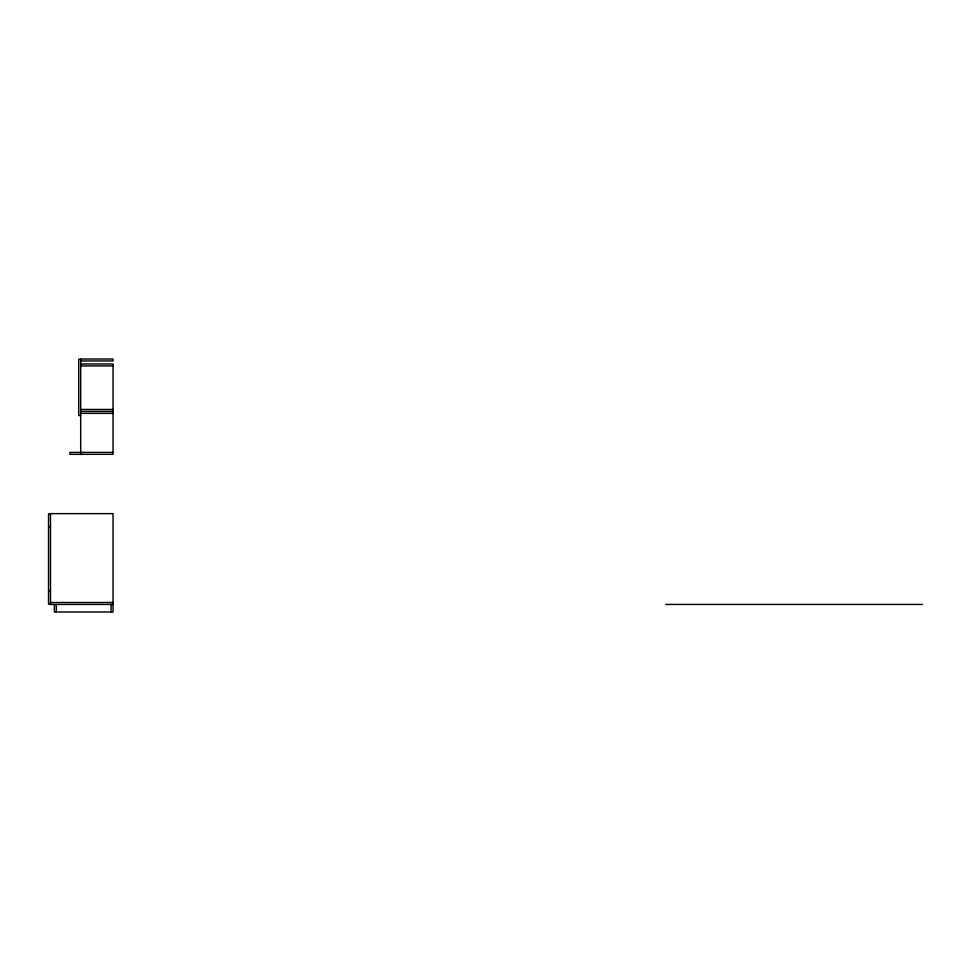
<?xml version="1.0" encoding="UTF-8"?>
<svg xmlns="http://www.w3.org/2000/svg" width="971" height="971" viewBox="0 0 971 971"><rect width="100%" height="100%" fill="white"/><g stroke="black" fill="none" stroke-linecap="round" stroke-linejoin="round"><path stroke-width="1.46" d="M80.69 359.221L78.748 359.221L78.748 415.515L80.69 415.515M80.69 360.957L113.037 360.957L113.037 359.015L80.69 359.015L80.69 454.331M80.69 363.967L113.037 363.967L113.037 454.331L69.9 454.331L69.9 452.389L113.037 452.389M80.69 365.909L113.037 365.909M80.69 409.471L113.037 409.471M80.69 411.413L113.037 411.413M80.69 413.355L113.037 413.355M50.492 513.962L48.55 513.962L48.55 604.229L50.492 604.229M48.55 526.962L50.492 526.962M48.55 591.23L50.492 591.23M50.492 602.505L113.037 602.505M113.037 604.435L50.492 604.435L50.492 513.647L113.037 513.647L113.037 611.985L54.376 611.985L54.376 604.435M665.803 604.435L922.45 604.435M111.095 604.435L111.095 611.985M56.318 604.435L56.318 611.985"/></g></svg>
